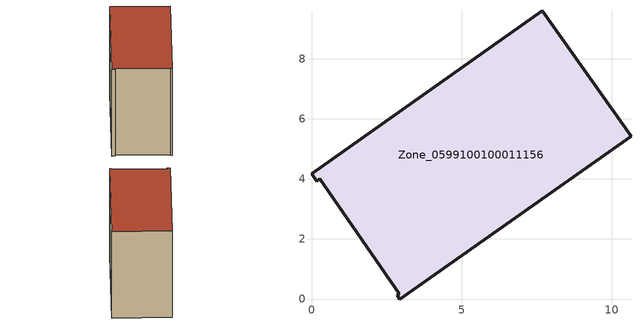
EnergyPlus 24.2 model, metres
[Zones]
Zone_0599100100011156
 floor ground (C_G): 7.69,9.59 10.63,5.43 2.94,0 2.85,0.13 2.92,0.17 0.28,4.01 0.17,3.93 0,4.17 z0
 wall outside (C_F): 10.63,5.43 7.69,9.59 0,4.17 0.17,3.93 0.28,4.01 2.92,0.17 2.85,0.13 2.94,0 10.63,5.43 z0:8.74
 roof outside (C_R): 0.28,4.01 2.92,0.17 2.85,0.13 2.94,0 10.63,5.43 7.69,9.59 0,4.17 0.17,3.93 z8.74
[BUILDING]
Pand.0599100100011156: North Axis=0; Terrain=City; Loads Convergence Tolerance Value=0.04; Temperature Convergence Tolerance Value=0.4; Solar Distribution=FullExterior; Maximum Number of Warmup Days=25; Minimum Number of Warmup Days=1
[Site:Location]
Rotterdam.The.Hague.AP_ZH_NLD Design_Conditions: Latitude=51.96; Longitude=4.45; Time Zone=1; Elevation=-4.5
[SITE:GROUNDTEMPERATURE:BUILDINGSURFACE]
18, 18, 18, 18, 18, 18, 18, 18, 18, 18, 18, 18
[MATERIAL] Thermal Absorptance=0.9; Solar Absorptance=0.7; Visible Absorptance=0.7
Name | Roughness | Thickness | Conductivity | Density | Specific Heat
G.TI.2015-2018 | MediumSmooth | 0.15 | 0.0428571 | 540 | 1210
F.TI.2015-2018 | Rough | 0.3 | 0.0666667 | 1920 | 840
R.TI.2015-2018 | MediumRough | 0.2 | 0.0333333 | 1500 | 1000
[CONSTRUCTION]
C_G: G.TI.2015-2018
C_F: F.TI.2015-2018
C_R: R.TI.2015-2018
[ZONE]
Zone_0599100100011156: Type=1; Multiplier=1; Ceiling Height=Autocalculate; Volume=Autocalculate; Floor Area=autocalculate; Part of Total Floor Area=Yes
[ZONEINFILTRATION:DESIGNFLOWRATE]
Infil_Zone_0599100100011156: Zone or ZoneList or Space or SpaceList=Zone_0599100100011156; Schedule=AlwaysOn; Design Flow Rate Calculation Method=Flow/Area; Flow Rate per Floor Area=0.0015; Constant Term Coefficient=1; Temperature Term Coefficient=0; Velocity Term Coefficient=0; Velocity Squared Term Coefficient=0
[HVACTEMPLATE:ZONE:IDEALLOADSAIRSYSTEM]
Zone_0599100100011156: Maximum Heating Supply Air Temperature=50; Minimum Cooling Supply Air Temperature=13; Maximum Heating Supply Air Humidity Ratio=0.0156; Minimum Cooling Supply Air Humidity Ratio=0.0077; Heating Limit=NoLimit; Cooling Limit=NoLimit; Dehumidification Control Type=ConstantSensibleHeatRatio; Cooling Sensible Heat Ratio=0.7; Dehumidification Setpoint=60; Humidification Control Type=None; Humidification Setpoint=30; Outdoor Air Method=None; Outdoor Air Flow Rate per Person=0.00944; Outdoor Air Flow Rate per Zone Floor Area=0; Outdoor Air Flow Rate per Zone=0; Demand Controlled Ventilation Type=None; Outdoor Air Economizer Type=NoEconomizer; Heat Recovery Type=None; Sensible Heat Recovery Effectiveness=0.7; Latent Heat Recovery Effectiveness=0.65
[ZONECONTROL:THERMOSTAT]
ThermostatControl_Zone_0599100100011156: Zone or ZoneList=Zone_0599100100011156; Control Type Schedule=DualSetpointControlType; Control 1=Thermostat_Zone_0599100100011156; Temperature Difference Between Cutout And Setpoint=0
[THERMOSTATSETPOINT:DUALSETPOINT]
Thermostat_Zone_0599100100011156: Heating Setpoint Temperature Schedule=HeatingSetpoint_Zone_0599100100011156; Cooling Setpoint Temperature Schedule=CoolingSetpoint_Zone_0599100100011156
[SCHEDULE:COMPACT]
HeatingSetpoint_Zone_0599100100011156: Through: 12/31, For: AllDays, Until: 24:00, 21
CoolingSetpoint_Zone_0599100100011156: Through: 12/31, For: AllDays, Until: 24:00, 24
DualSetpointControlType: Through: 12/31, For: AllDays, Until: 24:00, 4
AlwaysOn: Through: 12/31, For: AllDays, Until: 24:00, 1
